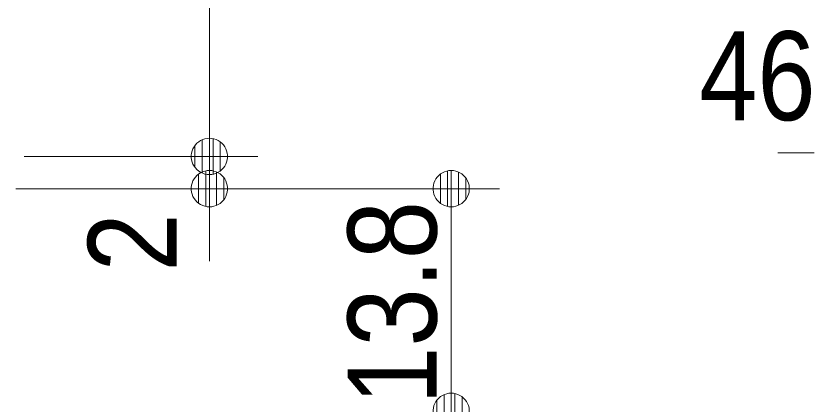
# Model space of a CAD drawing. Units: millimetres, scale not verified. Extents: x -4547 to 4547, y -2284 to 2284.
# Drawn here: x -3363.1 to -3115.6, y 1275.2 to 1395.5 of the extents above; entities that cross this region are included whole.
import ezdxf
from ezdxf.enums import TextEntityAlignment as Align

# ---------------------------------------------------------------- set-up
doc = ezdxf.new("R2010")
doc.units = ezdxf.units.MM
doc.header["$LTSCALE"] = 20
for name, color, linetype, lineweight in [('0-1_2寸法-2', 7, 'Continuous', 9), ('0-2_0', 7, 'Continuous', 9), ('0-4_2寸法-1', 7, 'Continuous', 9)]:
    doc.layers.add(name, color=color, linetype=linetype, lineweight=lineweight)
doc.styles.add('ＭＳ Ｐゴシック', font='')
doc.styles.get('ＭＳ Ｐゴシック').set_extended_font_data('MS PGothic')

# ---------------------------------------------------------------- blocks, each defined once
blk = doc.blocks.new('_Dot')
at = {"layer": '0-2_0'}
for p, q in [((7.99, 6), (-7.99, 6)), ((-10, 0), (-20, 0)), ((9.78, 2), (-9.78, 2)), ((9.16, -3.98), (-9.16, -3.98)), ((6, -7.98), (-6, -7.98))]:
    blk.add_line(p, q, dxfattribs=at)
for points in [[(10, 0), (9.92, 1.25), (9.69, 2.49), (9.3, 3.68), (8.76, 4.82), (8.09, 5.88), (7.29, 6.85), (6.37, 7.71), (5.36, 8.44), (4.26, 9.05), (3.09, 9.51), (1.87, 9.82), (0.63, 9.98), (-0.63, 9.98), (-1.87, 9.82), (-3.09, 9.51), (-4.26, 9.05), (-5.36, 8.44), (-6.37, 7.71), (-7.29, 6.85), (-8.09, 5.88), (-8.76, 4.82), (-9.3, 3.68), (-9.69, 2.49), (-9.92, 1.25), (-10, 0), (0, 0)], [(-10, 0), (-9.92, -1.25), (-9.69, -2.49), (-9.3, -3.68), (-8.76, -4.82), (-8.09, -5.88), (-7.29, -6.85), (-6.37, -7.71), (-5.36, -8.44), (-4.26, -9.05), (-3.09, -9.51), (-1.87, -9.82), (-0.63, -9.98), (0.63, -9.98), (1.87, -9.82), (3.09, -9.51), (4.26, -9.05), (5.36, -8.44), (6.37, -7.71), (7.29, -6.85), (8.09, -5.88), (8.76, -4.82), (9.3, -3.68), (9.69, -2.49), (9.92, -1.25), (10, 0), (0, 0)]]:
    blk.add_lwpolyline(points, close=True, dxfattribs=at)

msp = doc.modelspace()

# ---------------------------------------------------------------- linework, layer by layer
at = {"layer": '0-1_2寸法-2'}
for p, q in [((-3303.13, 1363.26), (-3303.13, 1374.51)), ((-3360.62, 1352), (-3288.13, 1352)), ((-3303.13, 1352), (-3303.13, 1342)), ((-3115.6, 1353.09), (-3126.85, 1353.09)), ((-3363.13, 1342), (-3288.13, 1342)), ((-3303.13, 1330.74), (-3303.13, 1319.49))]:
    msp.add_line(p, q, dxfattribs=at)
at = {"layer": '0-4_2寸法-1'}
for p, q in [((-3303.13, 1363.26), (-3303.13, 1660.74)), ((-3360.62, 1352), (-3288.13, 1352)), ((-3363.13, 1342), (-3213.13, 1342)), ((-3228.13, 1284.26), (-3228.13, 1330.74))]:
    msp.add_line(p, q, dxfattribs=at)

# ---------------------------------------------------------------- block references
at = {"layer": '0-1_2寸法-2', "xscale": 0.5627563, "yscale": 0.5627563}
for p, rotation in [((-3303.13, 1352), 270), ((-3303.13, 1342), 90)]:
    msp.add_blockref('_Dot', p, dxfattribs=dict(at, rotation=rotation))
at = {"layer": '0-4_2寸法-1', "xscale": 0.5627563, "yscale": 0.5627563}
for p, rotation in [((-3303.13, 1352), 270), ((-3228.13, 1342), 90), ((-3228.13, 1273), 270)]:
    msp.add_blockref('_Dot', p, dxfattribs=dict(at, rotation=rotation))

# ---------------------------------------------------------------- texts
at = {"layer": '0-1_2寸法-2', "style": 'ＭＳ Ｐゴシック', "width": 0.9}
msp.add_text('46', height=27.57, dxfattribs=at).set_placement((-3151.24, 1354.95), align=Align.BOTTOM_LEFT)
msp.add_text('2', height=27.57, rotation=90, dxfattribs=at).set_placement((-3304.98, 1316.33), align=Align.BOTTOM_LEFT)
at = {"layer": '0-4_2寸法-1', "style": 'ＭＳ Ｐゴシック', "width": 0.9}
msp.add_text('13.8', height=27.57, rotation=90, dxfattribs=at).set_placement((-3224.41, 1275.01), align=Align.BOTTOM_LEFT)

doc.saveas('drawing.dxf')
